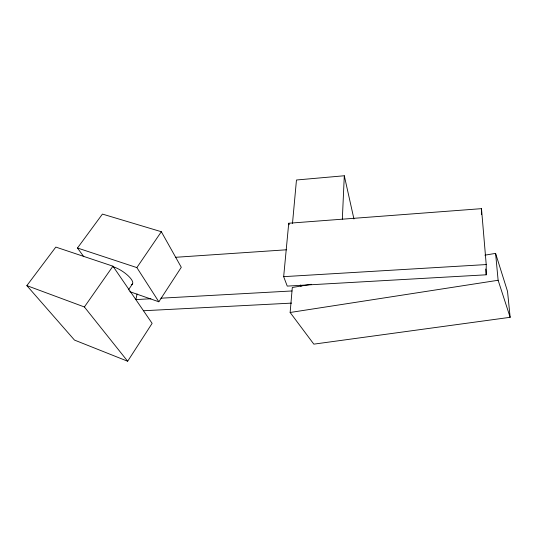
<?xml version="1.0" encoding="UTF-8"?>
<svg xmlns="http://www.w3.org/2000/svg" width="537" height="537" viewBox="0 0 537 537"><rect width="100%" height="100%" fill="white"/><g stroke="black" fill="none" stroke-linecap="round" stroke-linejoin="round"><path stroke-width="0.81" d="M486.213 274.803L486.227 264.566L481.488 208.658L288.731 223.244L283.664 276.656L287.241 286.1L486.213 274.803L485.73 269.017M342.331 219.197L344.304 175.76L296.464 179.996L292.49 223.426M484.851 255.176L495.591 253.377L507.525 291.376L510.15 317.307L313.83 344.143L290.141 312.487L292.303 287.483L311.306 284.295M137.103 293.961L135.861 299.586L150.89 298.753M127.665 361.24L152.125 323.361L112.945 266.184L55.821 247.08L26.85 285.624L74.482 340.075L127.665 361.24L84.383 306.969L26.85 285.624M129.739 291.651L158.845 301.787L181.291 267.298L161.335 231.722L102.433 214.082L77.482 248.013L83.785 256.693M128.397 289.94L132.525 283.851M158.845 301.787L136.861 267.594L161.335 231.722M84.383 306.969L112.945 266.184M290.141 312.487L498.121 280.267L510.15 317.307M175.633 257.29L286.684 249.772M283.664 276.656L486.227 264.566M160.912 298.203L292.027 290.96M143.507 310.748L291.604 303.11M77.482 248.013L136.861 267.594M300.478 284.993L301.035 286.563M288.731 223.244L289.248 224.768M344.304 175.76L353.937 218.968M495.591 253.377L498.121 280.267M481.488 208.658L481.528 214.444M112.199 266.48A15.291 4.994 33.4 0 1 128.336 275.937A15.291 4.994 33.4 0 1 131.29 284.711"/></g></svg>
